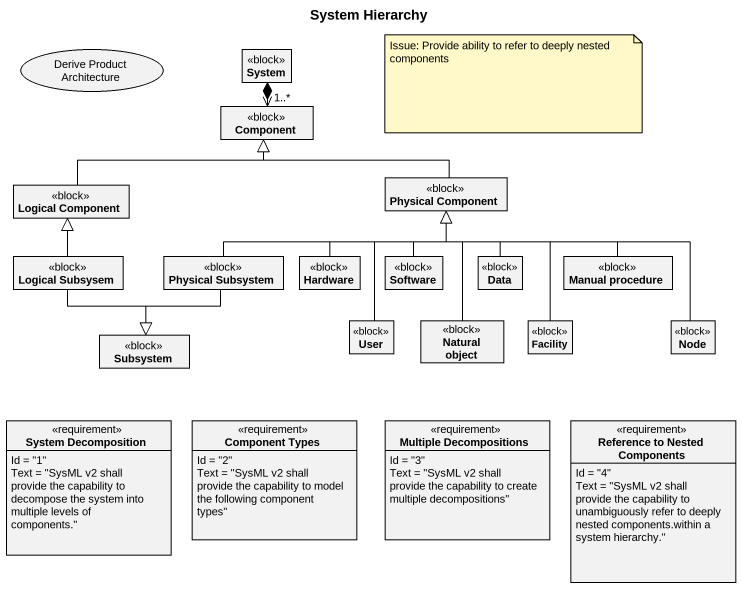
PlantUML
@startuml
title System Hierarchy
allowmixing
hide circle
hide empty members
usecase "Derive Product Architecture" as Derive_Product_Architecture
class System <<block>>
class "Component" as Component_ <<block>>
class "Logical Component" as Logical_Component <<block>>
class "Physical Component" as Physical_Component <<block>>
class "Logical Subsysem" as Logical_Subsysem <<block>>
class "Physical Subsystem" as Physical_Subsystem <<block>>
class Hardware <<block>>
class Software <<block>>
class Data <<block>>
class "Manual procedure" as Manual_procedure <<block>>
class Subsystem <<block>>
class User <<block>>
class "Natural object" as Natural_object <<block>>
class Facility <<block>>
class "Node" as Node_ <<block>>
class "System Decomposition" as System_Decomposition <<requirement>> {
  Id = "1"
  Text = "SysML v2 shall provide the capability to decompose the system into multiple levels of components."
}
class "Component Types" as Component_Types <<requirement>> {
  Id = "2"
  Text = "SysML v2 shall provide the capability to model the following component types"
}
class "Multiple Decompositions" as Multiple_Decompositions <<requirement>> {
  Id = "3"
  Text = "SysML v2 shall provide the capability to create multiple decompositions"
}
class "Reference to Nested Components" as Reference_to_Nested <<requirement>> {
  Id = "4"
  Text = "SysML v2 shall provide the capability to unambiguously refer to deeply nested components.within a system hierarchy."
}
System *--> "1..*" Component_
Logical_Component -right-|> Component_
Physical_Component -left-|> Component_
Logical_Subsysem -up-|> Logical_Component
Logical_Subsysem --|> Subsystem
Physical_Subsystem -right-|> Physical_Component
Physical_Subsystem --|> Subsystem
Hardware -up-|> Physical_Component
Software -up-|> Physical_Component
Data -up-|> Physical_Component
Manual_procedure -left-|> Physical_Component
User -up-|> Physical_Component
Natural_object -up-|> Physical_Component
Facility -up-|> Physical_Component
Node_ -left-|> Physical_Component
note as N1
  Issue: Provide ability to refer to deeply nested components
end note
@enduml
